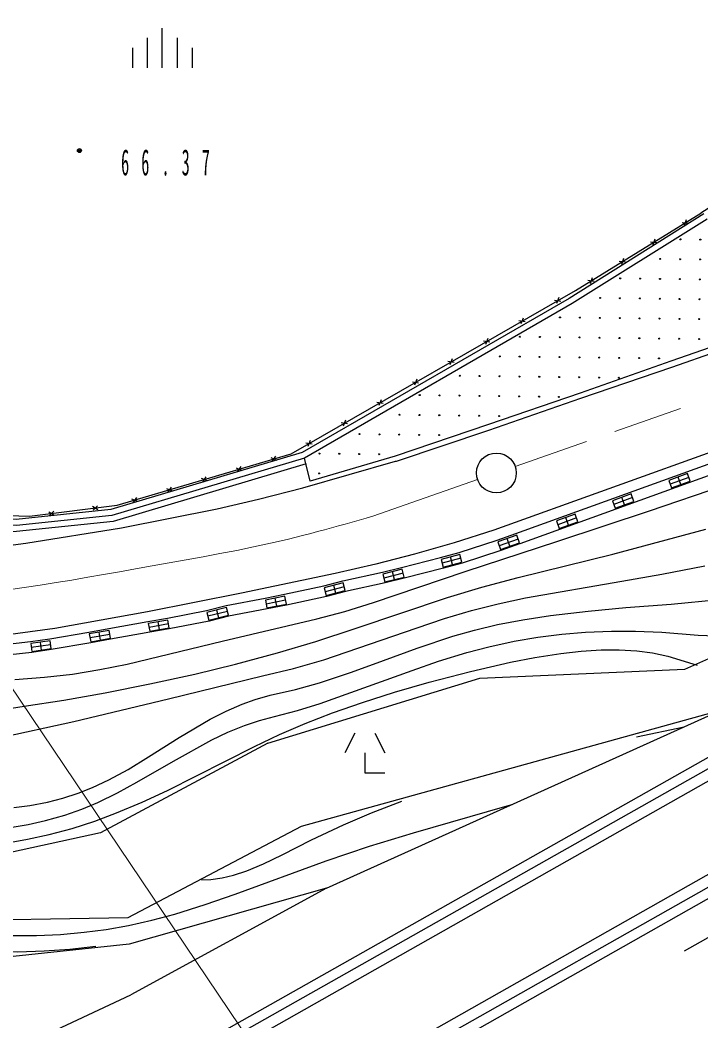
# Model space of a CAD drawing. Units: millimetres, scale not verified. Extents: x 40000 to 680000, y 20000 to 380000.
# Drawn here: x 340140 to 374356, y 260459 to 310785 of the extents above; entities that cross this region are included whole.
import ezdxf

# ---------------------------------------------------------------- set-up
doc = ezdxf.new("R2010")
doc.units = ezdxf.units.MM
doc.header["$LTSCALE"] = 1000
doc.linetypes.add('CHAIN', pattern=[18.5, 12, -1.5, 3.5, -1.5])
for name, color, linetype, lineweight in [('M-BGD', 7, 'Continuous', 25), ('M-BMK', 2, 'CHAIN', 13), ('M-BMK-SRVR', 3, 'Continuous', 25), ('M-STR-HTXT', 7, 'Continuous', 13)]:
    doc.layers.add(name, color=color, linetype=linetype, lineweight=lineweight)
doc.styles.add('ＭＳ ゴシック', font='')
doc.styles.get('ＭＳ ゴシック').set_extended_font_data('MS Gothic')

msp = doc.modelspace()

# ---------------------------------------------------------------- linework, layer by layer
at = {"layer": 'M-BGD'}
for p, q in [((347285, 308382), (347285, 310382)), ((346535, 309882), (346535, 308382)), ((348035, 309882), (348035, 308382)), ((345785, 309382), (345785, 308382)), ((348785, 309382), (348785, 308382)), ((383708, 307060), (374351, 301071)), ((420533, 305529), (363951, 285132)), ((365062, 284972), (415969, 303369)), ((415834, 302736), (365247, 284454)), ((368046, 297193), (374351, 301071)), ((373405, 300606), (373722, 300566)), ((373617, 300737), (373509, 300435)), ((341567, 253761), (422422, 299534)), ((371828, 299636), (372146, 299597)), ((372041, 299767), (371933, 299466)), ((341058, 254708), (420267, 299436)), ((341304, 254272), (420513, 299001)), ((370252, 298667), (370570, 298628)), ((370465, 298798), (370357, 298497)), ((368676, 297698), (368993, 297658)), ((368889, 297828), (368781, 297527)), ((427725, 297196), (343358, 249433)), ((343387, 250078), (426056, 296950)), ((353765, 288982), (368046, 297193)), ((427971, 296761), (343605, 248997)), ((366996, 296704), (367312, 296656)), ((367212, 296829), (367095, 296531)), ((365210, 295678), (365527, 295629)), ((365427, 295803), (365310, 295505)), ((363425, 294651), (363742, 294603)), ((363642, 294776), (363525, 294478)), ((361640, 293625), (361957, 293576)), ((361857, 293750), (361740, 293452)), ((359855, 292599), (360171, 292550)), ((360072, 292723), (359955, 292425)), ((358070, 291572), (358386, 291523)), ((358286, 291697), (358169, 291399)), ((356285, 290546), (356601, 290497)), ((356501, 290670), (356384, 290372)), ((354499, 289519), (354816, 289471)), ((354716, 289644), (354599, 289346)), ((345019, 286388), (353765, 288982)), ((352742, 288783), (353039, 288662)), ((352982, 288854), (352799, 288591)), ((350993, 288264), (351290, 288143)), ((351233, 288335), (351050, 288072)), ((349244, 287745), (349540, 287625)), ((349484, 287816), (349301, 287554)), ((371773, 286111), (376413, 287686)), ((373742, 287790), (372802, 287451)), ((373340, 287432), (373204, 287809)), ((347495, 287227), (347791, 287106)), ((347734, 287298), (347552, 287035)), ((340620, 285840), (345019, 286388)), ((344031, 286366), (343808, 286136)), ((345746, 286708), (346042, 286587)), ((345985, 286779), (345803, 286516)), ((370921, 286771), (369980, 286431)), ((370519, 286413), (370383, 286789)), ((335982, 285985), (340620, 285840)), ((341584, 286061), (341857, 285893)), ((341832, 286091), (341608, 285862)), ((343783, 286335), (344056, 286167)), ((367167, 284591), (371773, 286111)), ((368100, 285751), (367159, 285411)), ((367697, 285393), (367561, 285769)), ((369932, 283935), (374595, 285185)), ((373542, 278148), (389502, 285281)), ((362514, 283055), (367167, 284591)), ((365163, 284690), (364224, 284356)), ((364760, 284334), (364626, 284711)), ((365172, 282762), (369932, 283935)), ((362291, 283726), (361354, 283471)), ((361875, 283405), (361770, 283791)), ((372383, 282916), (374544, 283346)), ((357895, 281491), (362514, 283055)), ((359386, 282974), (358421, 282729)), ((358953, 282657), (358855, 283045)), ((370375, 282570), (372383, 282916)), ((356005, 281973), (355905, 282360)), ((363338, 282268), (365172, 282762)), ((365539, 281729), (370375, 282570)), ((356433, 282290), (355477, 282043)), ((361623, 281752), (363338, 282268)), ((353486, 281617), (352509, 281422)), ((353037, 281323), (352958, 281716)), ((356461, 281053), (357895, 281491)), ((356979, 280187), (361623, 281752)), ((362819, 281090), (364172, 281434)), ((364172, 281434), (365539, 281729)), ((404816, 281593), (373518, 263974)), ((350565, 281049), (349582, 280804)), ((350122, 280733), (350025, 281121)), ((355048, 280674), (356461, 281053)), ((361470, 280689), (362819, 281090)), ((347597, 280422), (346621, 280247)), ((347145, 280137), (347074, 280531)), ((350302, 279550), (355048, 280674)), ((360048, 280213), (361470, 280689)), ((344648, 279896), (343657, 279720)), ((344187, 279611), (344117, 280005)), ((355003, 279546), (356979, 280187)), ((355412, 278611), (360048, 280213)), ((366163, 279749), (367357, 279899)), ((367357, 279899), (368559, 280001)), ((368559, 280001), (369866, 280056)), ((369866, 280056), (371074, 280057)), ((371074, 280057), (372384, 280006)), ((372384, 280006), (374209, 279865)), ((374209, 279865), (376021, 279778)), ((341676, 279378), (340705, 279235)), ((341220, 279108), (341162, 279504)), ((345529, 278396), (350302, 279550)), ((353086, 278976), (355003, 279546)), ((363705, 279276), (364977, 279549)), ((364977, 279549), (366163, 279749)), ((350961, 278402), (353086, 278976)), ((361165, 278547), (362597, 278987)), ((362597, 278987), (363705, 279276)), ((366003, 278734), (367322, 278943)), ((367322, 278943), (368335, 279055)), ((368335, 279055), (369343, 279114)), ((369343, 279114), (370243, 279116)), ((370243, 279116), (371135, 279062)), ((371135, 279062), (371918, 278962)), ((371918, 278962), (372692, 278809)), ((372692, 278809), (374172, 278346)), ((344156, 278123), (345529, 278396)), ((348920, 277902), (350961, 278402)), ((353885, 278183), (355412, 278611)), ((359843, 278087), (361165, 278547)), ((362771, 278025), (364787, 278493)), ((364787, 278493), (366003, 278734)), ((341369, 277743), (342776, 277900)), ((342776, 277900), (344156, 278123)), ((346671, 277405), (348920, 277902)), ((347604, 276660), (352331, 277804)), ((352331, 277804), (353885, 278183)), ((355229, 276416), (359843, 278087)), ((360704, 277491), (362771, 278025)), ((339873, 277631), (341369, 277743)), ((344412, 276958), (346671, 277405)), ((358964, 276992), (360704, 277491)), ((342342, 276589), (344412, 276958)), ((357348, 276478), (358964, 276992)), ((340342, 276284), (342342, 276589)), ((342839, 275520), (347604, 276660)), ((354081, 276065), (355229, 276416)), ((355848, 275950), (357348, 276478)), ((339058, 276094), (340342, 276284)), ((352926, 275767), (354081, 276065)), ((354278, 270255), (375406, 276098)), ((354461, 275409), (355848, 275950)), ((355538, 267142), (375406, 276098)), ((338107, 274485), (342839, 275520)), ((350588, 274984), (351416, 275321)), ((351416, 275321), (352171, 275571)), ((352171, 275571), (352926, 275767)), ((353182, 274861), (354461, 275409)), ((349778, 274600), (350588, 274984)), ((351930, 274267), (353182, 274861)), ((356966, 274934), (356466, 273934)), ((357966, 274934), (358466, 273934)), ((371123, 274739), (373505, 275241)), ((347845, 273529), (349778, 274600)), ((347544, 272052), (351930, 274267)), ((346017, 272458), (347845, 273529)), ((345046, 271928), (346017, 272458)), ((344056, 271445), (345046, 271928)), ((346279, 271461), (347544, 272052)), ((343240, 271106), (344056, 271445)), ((344994, 270916), (346279, 271461)), ((357808, 270926), (359327, 271517)), ((341427, 270540), (342391, 270811)), ((342391, 270811), (343240, 271106)), ((343901, 270508), (344994, 270916)), ((356387, 270319), (357808, 270926)), ((339551, 270176), (340545, 270343)), ((340545, 270343), (341427, 270540)), ((342760, 270140), (343901, 270508)), ((354784, 269565), (356387, 270319)), ((340520, 269595), (341599, 269830)), ((341599, 269830), (342760, 270140)), ((339332, 269389), (340520, 269595)), ((353316, 268820), (354784, 269565)), ((352376, 268367), (353316, 268820)), ((351530, 268014), (352376, 268367)), ((350302, 267657), (350870, 267795)), ((350870, 267795), (351530, 268014)), ((349257, 267553), (349733, 267574)), ((349733, 267574), (350302, 267657)), ((356204, 267445), (356229, 267454)), ((355538, 267142), (345619, 264324)), ((355538, 267142), (345703, 261775)), ((345619, 264324), (336041, 263296))]:
    msp.add_line(p, q, dxfattribs=at)
for points in [[(359052, 288613), (363700, 290164), (368328, 291767), (372891, 293336), (377479, 294943), (382093, 296590), (386703, 298252), (391290, 299910), (395899, 301576), (400507, 303241), (405115, 304906), (409677, 306553), (414287, 308216), (418896, 309878), (421410, 310785)], [(374505, 301033), (367734, 296782), (354316, 289038), (344695, 286171), (339947, 285674), (335205, 285848), (333517, 286945)], [(374665, 300779), (367889, 296525), (354436, 288760), (344754, 285876), (339957, 285373), (335111, 285551), (333354, 286693)], [(377135, 295125), (372849, 293631), (368280, 292032), (363684, 290455), (358992, 288860), (354718, 287593), (354436, 288760)], [(354521, 288473), (344813, 285580), (339967, 285073), (334949, 284762)], [(338888, 284286), (340435, 284476), (345238, 285261), (350043, 286217), (352116, 286699), (354343, 287272), (359014, 288602), (359052, 288613)], [(356798, 277997), (358399, 278580), (360092, 279201), (361890, 279803), (362971, 280109), (364134, 280385), (365407, 280631), (366789, 280845), (368681, 281070), (370583, 281244), (372856, 281415), (375249, 281649), (376228, 281813), (377136, 282018), (378086, 282293), (379022, 282618), (380224, 283102), (381413, 283637), (385871, 285790), (386978, 286273), (388100, 286707)], [(363951, 285132), (361949, 284498), (359967, 283925), (358015, 283428), (355968, 282960), (351273, 281968), (346541, 281033), (341895, 280193), (337161, 279560)], [(338775, 279321), (340662, 279532), (341631, 279674), (343604, 280015), (344595, 280192), (346568, 280542), (347543, 280717), (349512, 281095), (350495, 281341), (352451, 281716), (353426, 281911), (355402, 282334), (356360, 282581), (358348, 283020), (359313, 283264), (361275, 283760), (362210, 284014), (364123, 284638), (365062, 284973)], [(365246, 284454), (364307, 284120), (362357, 283484), (361418, 283229), (359448, 282731), (358482, 282486), (356496, 282048), (355539, 281801), (353535, 281372), (352558, 281177), (350624, 280807), (349641, 280561), (347641, 280176), (346665, 280000), (344691, 279650), (343700, 279473), (341712, 279130), (340741, 278988), (339014, 278794)], [(339826, 271198), (340628, 271299), (341519, 271467), (342299, 271664), (343063, 271909), (343783, 272194), (344597, 272577), (345567, 273107), (346602, 273735), (348138, 274708), (349693, 275628), (350491, 276036), (351309, 276391), (351949, 276618), (352717, 276832), (353985, 277129), (355181, 277461), (356798, 277997)], [(352590, 274427), (363245, 277695), (373542, 278148)], [(352590, 274427), (344189, 269925), (335274, 267970)], [(357466, 273934), (357466, 272934), (358466, 272934)], [(310679, 271848), (315290, 270191), (319876, 268742), (324526, 267284), (329206, 265753), (330839, 265269), (332482, 264838), (333747, 264553), (335119, 264301), (336239, 264143), (337533, 264019), (338733, 263956), (340038, 263941), (341345, 263981), (342649, 264073), (343950, 264214)], [(327817, 266713), (332589, 265606), (334063, 265325), (335647, 265077), (336944, 264923), (338350, 264810), (339659, 264758), (340968, 264760), (342173, 264813), (343371, 264917), (344463, 265059), (345592, 265259), (346759, 265523), (347913, 265836), (349438, 266315), (350952, 266842), (355522, 268516), (357707, 269244), (359905, 269923), (364612, 271276), (364867, 271348)], [(324091, 268586), (326959, 266845), (335797, 265487), (345581, 265663), (354278, 270255)], [(316264, 269328), (318028, 265980), (326320, 258533), (333157, 256639), (337896, 258119), (345703, 261775)]]:
    msp.add_lwpolyline(points, dxfattribs=at)
for points in [[(373674, 287979), (372734, 287639), (372870, 287262), (373810, 287602)], [(370853, 286959), (369912, 286619), (370048, 286243), (370989, 286583)], [(368032, 285939), (367091, 285599), (367227, 285223), (368168, 285563)], [(365096, 284878), (364156, 284544), (364291, 284167), (365230, 284501)], [(362239, 283919), (361301, 283664), (361406, 283278), (362343, 283533)], [(359337, 283167), (358372, 282923), (358471, 282535), (359435, 282780)], [(356383, 282484), (355427, 282237), (355527, 281849), (356483, 282097)], [(353447, 281813), (352470, 281618), (352549, 281226), (353525, 281421)], [(350516, 281243), (349533, 280998), (349630, 280610), (350613, 280855)], [(347562, 280619), (346586, 280443), (346657, 280050), (347633, 280225)], [(344612, 280093), (343622, 279916), (343692, 279523), (344683, 279699)], [(341647, 279575), (340676, 279433), (340734, 279037), (341705, 279180)]]:
    msp.add_lwpolyline(points, close=True, dxfattribs=at)
for centre, radius in [((343126, 304221), 100), ((343126, 304221), 60), ((343126, 304221), 20), ((373324, 299758), 25), ((374324, 299745), 25), ((372311, 298771), 25), ((373311, 298758), 25), ((374311, 298745), 25), ((370298, 297797), 25), ((371298, 297784), 25), ((372298, 297771), 25), ((373298, 297758), 25), ((374298, 297745), 25), ((369285, 296810), 25), ((370285, 296797), 25), ((371285, 296784), 25), ((372285, 296771), 25), ((373285, 296758), 25), ((374285, 296745), 25), ((367273, 295835), 25), ((368273, 295823), 25), ((369273, 295810), 25), ((370273, 295797), 25), ((371272, 295784), 25), ((372272, 295771), 25), ((373272, 295758), 25), ((374272, 295745), 25), ((365260, 294861), 25), ((366260, 294848), 25), ((367260, 294835), 25), ((368260, 294823), 25), ((369260, 294810), 25), ((370260, 294797), 25), ((371260, 294784), 25), ((372259, 294771), 25), ((373259, 294758), 25), ((374259, 294745), 25), ((364247, 293874), 25), ((365247, 293861), 25), ((366247, 293848), 25), ((367247, 293836), 25), ((368247, 293823), 25), ((369247, 293810), 25), ((370247, 293797), 25), ((371247, 293784), 25), ((372247, 293771), 25), ((362235, 292900), 25), ((363234, 292887), 25), ((364234, 292874), 25), ((365234, 292861), 25), ((366234, 292848), 25), ((367234, 292836), 25), ((368234, 292823), 25), ((369234, 292810), 25), ((370234, 292797), 25), ((360222, 291926), 25), ((361222, 291913), 25), ((362222, 291900), 25), ((363222, 291887), 25), ((364222, 291874), 25), ((365221, 291861), 25), ((366221, 291849), 25), ((367221, 291836), 25), ((359209, 290939), 25), ((360209, 290926), 25), ((361209, 290913), 25), ((362209, 290900), 25), ((363209, 290887), 25), ((364209, 290874), 25), ((357196, 289965), 25), ((358196, 289952), 25), ((359196, 289939), 25), ((360196, 289926), 25), ((361196, 289913), 25), ((355184, 288990), 25), ((356184, 288977), 25), ((357183, 288965), 25), ((358183, 288952), 25), ((355171, 287990), 25)]:
    msp.add_circle(centre, radius, dxfattribs=at)
at = {"layer": 'M-BMK'}
for p, q in [((421004, 307899), (365019, 288342)), ((363130, 287682), (357873, 285846))]:
    msp.add_line(p, q, dxfattribs=at)
msp.add_lwpolyline([(339546, 282144), (340348, 282253), (341149, 282372), (341948, 282497), (342747, 282629), (343545, 282765), (344342, 282904), (345140, 283045), (345937, 283187), (346788, 283337), (347638, 283487), (348488, 283639), (349338, 283795), (350186, 283955), (351033, 284122), (351878, 284296), (352721, 284479), (353561, 284673), (354399, 284879), (354748, 284969), (355096, 285061), (355444, 285155), (355792, 285251), (356139, 285348), (356486, 285446), (356833, 285545), (357180, 285645), (357527, 285745), (357873, 285846)], dxfattribs=at)
at = {"layer": 'M-BMK-SRVR'}
msp.add_circle((364075, 288012), 1000, dxfattribs=at)
at = {"layer": 'M-STR-HTXT'}
msp.add_line((338345, 279258), (359123, 248422), dxfattribs=at)

# ---------------------------------------------------------------- texts
at = {"layer": 'M-BGD', "insert": (345220, 302950), "char_height": 1320, "attachment_point": 7, "style": 'ＭＳ ゴシック'}
msp.add_mtext('\\T2.51;\\W0.45;66.37', dxfattribs=at)

doc.saveas('drawing.dxf')
